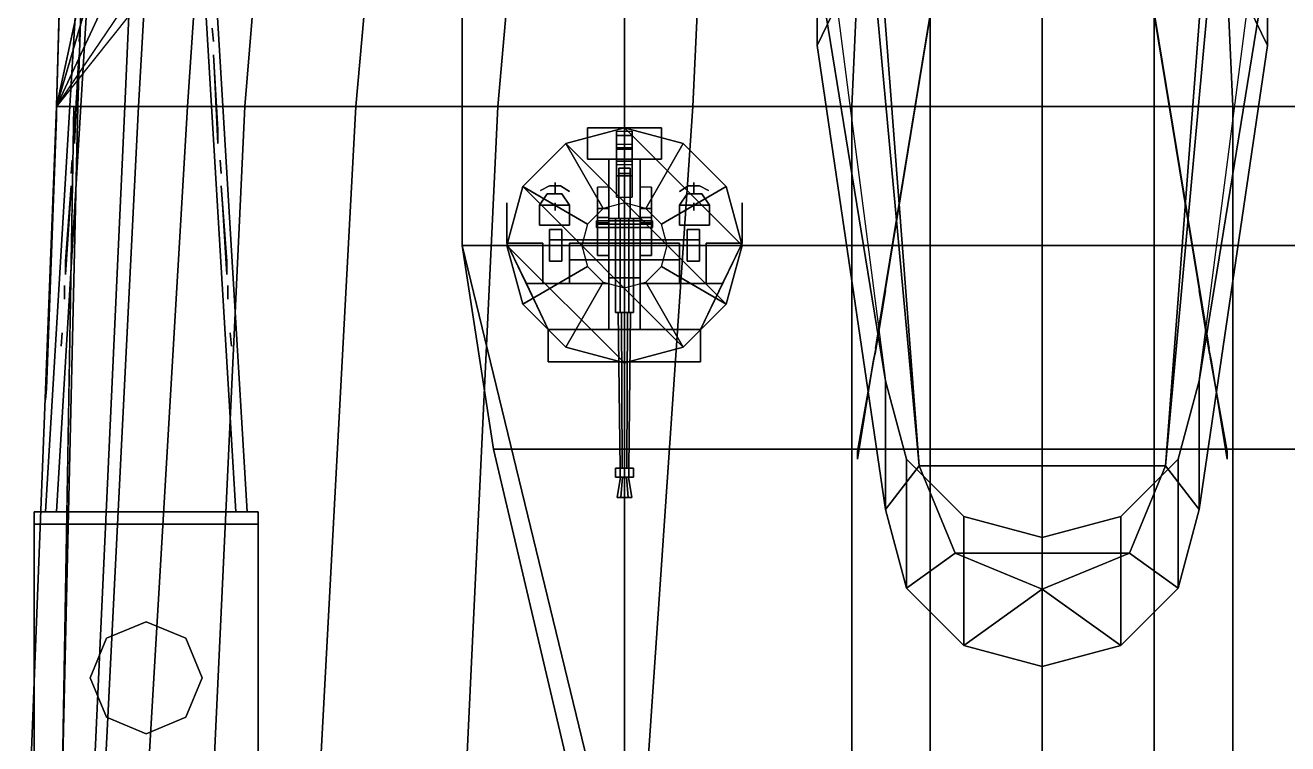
# Model space of a CAD drawing. Header units: millimetres. Extents: x -9 to 9, y -100 to 98.
# Drawn here: x -9.08 to 2.19, y 14.46 to 20.88 of the extents above; entities that cross this region are included whole.
import ezdxf

# ---------------------------------------------------------------- set-up
doc = ezdxf.new("R2010")
doc.units = ezdxf.units.MM
for name, color, linetype in [('cables', 6, 'Continuous'), ('crane', 4, 'Continuous'), ('gun', 1, 'Continuous'), ('railings', 6, 'Continuous'), ('sleeve', 5, 'Continuous'), ('superstructure', 3, 'Continuous'), ('turret', 2, 'Continuous')]:
    doc.layers.add(name, color=color, linetype=linetype)

msp = doc.modelspace()

# ---------------------------------------------------------------- linework, layer by layer
for points in [[(-8.39, 34.97, 7.23), (-8.15, 34.97, 4.38), (-8.61, 20.15, 4.38), (-8.8, 20.15, 7.23)], [(-8.15, 34.97, 4.38), (-7.54, 34.97, -1.44), (-8.19, 20.15, -1.44), (-8.61, 20.15, 4.38)], [(-7.54, 34.97, -1.44), (-7.22, 34.97, -2.17), (-8.07, 20.15, -2.17), (-8.19, 20.15, -1.44)], [(-7.22, 34.97, -2.17), (-6.63, 34.97, -3.2), (-7.63, 20.15, -3.2), (-8.07, 20.15, -2.17)], [(-6.63, 34.97, -3.2), (-5.9, 34.97, -3.95), (-7.12, 20.15, -3.95), (-7.63, 20.15, -3.2)], [(-5.9, 34.97, -3.95), (-4.8, 34.97, -4.84), (-6.13, 20.15, -4.84), (-7.12, 20.15, -3.95)], [(-4.8, 34.97, -4.84), (-3.55, 34.97, -5.46), (-4.86, 20.15, -5.46), (-6.13, 20.15, -4.84)], [(-3.55, 34.97, -5.46), (-2.43, 34.97, -5.73), (-3.12, 20.15, -5.73), (-4.86, 20.15, -5.46)], [(-2.43, 34.97, -5.73), (-1.03, 34.97, -5.92), (-1.7, 20.15, -5.92), (-3.12, 20.15, -5.73)], [(0, 20.15, -5.97), (-1.7, 20.15, -5.92), (-1.03, 34.97, -5.92), (0, 34.97, -5.97)], [(0, 34.97, -5.97), (1.03, 34.97, -5.92), (1.7, 20.15, -5.92), (0, 20.15, -5.97)], [(3.12, 20.15, -5.73), (1.7, 20.15, -5.92), (1.03, 34.97, -5.92), (2.43, 34.97, -5.73)], [(-8.8, 20.15, 7.23), (-8.647, 20.15, 4.91), (-8.839, 8.93, 4.91), (-9.08, 12.94, 6.82)], [(-8.61, 20.15, 4.38), (-8.19, 20.15, -1.44), (-8.87, 5.39, -1.44), (-8.95, 5.39, 4.38)], [(-8.647, 20.15, 4.91), (-8.61, 20.15, 4.38), (-8.95, 5.39, 4.38), (-8.9, 5.39, 4.91)], [(-8.19, 20.15, -1.44), (-8.07, 20.15, -2.17), (-8.81, 5.39, -2.17), (-8.87, 5.39, -1.44)], [(-8.07, 20.15, -2.17), (-7.63, 20.15, -3.2), (-8.5, 5.39, -3.2), (-8.81, 5.39, -2.17)], [(-7.63, 20.15, -3.2), (-7.12, 20.15, -3.95), (-7.81, 5.39, -4.23), (-8.5, 5.39, -3.2)], [(-7.12, 20.15, -3.95), (-6.13, 20.15, -4.84), (-6.92, 5.39, -4.95), (-7.81, 5.39, -4.23)], [(-6.13, 20.15, -4.84), (-4.86, 20.15, -5.46), (-5.56, 5.39, -5.46), (-6.92, 5.39, -4.95)], [(-4.86, 20.15, -5.46), (-3.12, 20.15, -5.73), (-4.13, 5.39, -5.73), (-5.56, 5.39, -5.46)], [(-3.12, 20.15, -5.73), (-1.7, 20.15, -5.92), (-1.7, 5.39, -5.96), (-4.13, 5.39, -5.73)], [(0, 5.39, -5.97), (-1.7, 5.39, -5.96), (-1.7, 20.15, -5.92), (0, 20.15, -5.97)], [(0, 20.15, -5.97), (1.7, 20.15, -5.92), (1.7, 5.39, -5.96), (0, 5.39, -5.97)], [(4.13, 5.39, -5.73), (1.7, 5.39, -5.96), (1.7, 20.15, -5.92), (3.12, 20.15, -5.73)]]:
    msp.add_3dface(points)
at = {"layer": 'cables'}
for points in [[(-1, 16.58, 25.22), (-1, 27.12, 25.29), (-1, 27.09, 25.35), (-1, 16.58, 25.29)], [(-1, 16.58, 25.29), (-1, 27.09, 25.35), (-1, 27.12, 25.29), (-1, 16.58, 25.22)], [(1, 16.58, 25.22), (1, 27.12, 25.29), (1, 27.09, 25.35), (1, 16.58, 25.29)], [(1, 16.58, 25.29), (1, 27.09, 25.35), (1, 27.12, 25.29), (1, 16.58, 25.22)], [(-1.41, 18.469, 17.614), (-0.16, 26.128, 23.869), (-0.16, 26.086, 23.908), (-1.42, 18.414, 17.664)], [(-1.42, 18.414, 17.664), (-0.16, 26.086, 23.908), (-0.16, 26.128, 23.869), (-1.41, 18.469, 17.614)], [(1.42, 18.414, 17.664), (0.16, 26.086, 23.908), (0.16, 26.128, 23.869), (1.41, 18.469, 17.614)], [(1.41, 18.469, 17.614), (0.16, 26.128, 23.869), (0.16, 26.086, 23.908), (1.42, 18.414, 17.664)], [(-1.46, 18.179, 17.879), (-0.2, 25.853, 24.124), (-0.19, 25.895, 24.085), (-1.45, 18.234, 17.829)], [(-1.45, 18.234, 17.829), (-0.19, 25.895, 24.085), (-0.2, 25.853, 24.124), (-1.46, 18.179, 17.879)], [(1.45, 18.234, 17.829), (0.19, 25.895, 24.085), (0.2, 25.853, 24.124), (1.46, 18.179, 17.879)], [(1.46, 18.179, 17.879), (0.2, 25.853, 24.124), (0.19, 25.895, 24.085), (1.45, 18.234, 17.829)], [(-1.48, 18.046, 18.001), (-0.22, 25.708, 24.258), (-0.23, 25.666, 24.297), (-1.49, 17.99, 18.05)], [(-1.49, 17.99, 18.05), (-0.23, 25.666, 24.297), (-0.22, 25.708, 24.258), (-1.48, 18.046, 18.001)], [(1.48, 18.046, 18.001), (0.22, 25.708, 24.258), (0.23, 25.666, 24.297), (1.49, 17.99, 18.05)], [(1.49, 17.99, 18.05), (0.23, 25.666, 24.297), (0.22, 25.708, 24.258), (1.48, 18.046, 18.001)], [(-1.51, 17.87, 17.68), (-1.49, 17.97, 18.07), (-1.4, 18.507, 17.58), (-1.49, 17.96, 17.56)], [(-1.49, 17.96, 17.56), (-1.4, 18.507, 17.58), (-1.49, 17.97, 18.07), (-1.51, 17.87, 17.68)], [(1.51, 17.87, 17.68), (1.49, 17.97, 18.07), (1.4, 18.507, 17.58), (1.49, 17.96, 17.56)], [(1.49, 17.96, 17.56), (1.4, 18.507, 17.58), (1.49, 17.97, 18.07), (1.51, 17.87, 17.68)], [(-1.65, 17.07, 17.02), (-1.5, 17.912, 17.641), (-1.51, 17.87, 17.68), (-1.65, 17, 17.08)], [(-1.65, 17, 17.08), (-1.51, 17.87, 17.68), (-1.5, 17.912, 17.641), (-1.65, 17.07, 17.02)], [(1.65, 17.07, 17.02), (1.5, 17.912, 17.641), (1.51, 17.87, 17.68), (1.65, 17, 17.08)], [(1.65, 17, 17.08), (1.51, 17.87, 17.68), (1.5, 17.912, 17.641), (1.65, 17.07, 17.02)], [(-1, 2.26, 26.37), (-1, 16.58, 25.22), (-1, 16.58, 25.29), (-1, 2.26, 26.44)], [(-1, 2.26, 26.44), (-1, 16.58, 25.29), (-1, 16.58, 25.22), (-1, 2.26, 26.37)], [(1, 2.26, 26.37), (1, 16.58, 25.22), (1, 16.58, 25.29), (1, 2.26, 26.44)], [(1, 2.26, 26.44), (1, 16.58, 25.29), (1, 16.58, 25.22), (1, 2.26, 26.37)]]:
    msp.add_3dface(points, dxfattribs=at)
at = {"layer": 'crane'}
for points in [[(-8.8, 16.53, 8.14), (-8.22, 26.21, 8.39), (-8.32, 26.21, 8.39), (-8.9, 16.53, 8.14)], [(-8.32, 26.21, 8.39), (-8.32, 26.21, 8.21), (-8.9, 16.53, 8.05), (-8.9, 16.53, 8.14)], [(-8.9, 16.53, 8.05), (-8.32, 26.21, 8.21), (-8.22, 26.21, 8.21), (-8.8, 16.53, 8.05)], [(-8.8, 16.53, 8.38), (-8.22, 26.21, 9.51), (-8.32, 26.21, 9.51), (-8.9, 16.53, 8.38)], [(-8.32, 26.21, 9.51), (-8.32, 26.21, 9.33), (-8.9, 16.53, 8.24), (-8.9, 16.53, 8.38)], [(-8.9, 16.53, 8.24), (-8.32, 26.21, 9.33), (-8.22, 26.21, 9.33), (-8.8, 16.53, 8.24)], [(-8.8, 16.53, 8.05), (-8.22, 26.21, 8.21), (-8.22, 26.21, 8.39), (-8.8, 16.53, 8.14)], [(-8.8, 16.53, 8.24), (-8.22, 26.21, 9.33), (-8.22, 26.21, 9.51), (-8.8, 16.53, 8.38)], [(-7.1, 16.53, 8.14), (-7.68, 26.21, 8.39), (-7.78, 26.21, 8.39), (-7.2, 16.53, 8.14)], [(-7.2, 16.53, 8.05), (-7.78, 26.21, 8.21), (-7.68, 26.21, 8.21), (-7.1, 16.53, 8.05)], [(-7.78, 26.21, 8.39), (-7.78, 26.21, 8.21), (-7.2, 16.53, 8.05), (-7.2, 16.53, 8.14)], [(-7.1, 16.53, 8.38), (-7.68, 26.21, 9.51), (-7.78, 26.21, 9.51), (-7.2, 16.53, 8.38)], [(-7.2, 16.53, 8.24), (-7.78, 26.21, 9.33), (-7.68, 26.21, 9.33), (-7.1, 16.53, 8.24)], [(-7.78, 26.21, 9.51), (-7.78, 26.21, 9.33), (-7.2, 16.53, 8.24), (-7.2, 16.53, 8.38)], [(-7.1, 16.53, 8.05), (-7.68, 26.21, 8.21), (-7.68, 26.21, 8.39), (-7.1, 16.53, 8.14)], [(-7.1, 16.53, 8.24), (-7.68, 26.21, 9.33), (-7.68, 26.21, 9.51), (-7.1, 16.53, 8.38)], [(-8.59, 20.85, 8.23), (-8.59, 20.85, 8.73), (-8.6, 20.73, 8.72), (-8.6, 20.73, 8.23)], [(-8.6, 20.73, 8.23), (-8.6, 20.73, 8.72), (-8.59, 20.85, 8.73), (-8.59, 20.85, 8.23)], [(-7.4, 20.73, 8.23), (-7.4, 20.73, 8.72), (-7.41, 20.85, 8.73), (-7.41, 20.85, 8.23)], [(-7.41, 20.85, 8.23), (-7.41, 20.85, 8.73), (-7.4, 20.73, 8.72), (-7.4, 20.73, 8.23)], [(-8.64, 19.94, 8.21), (-8.6, 20.61, 8.7), (-8.61, 20.45, 8.69), (-8.64, 19.82, 8.21)], [(-8.64, 19.82, 8.21), (-8.61, 20.45, 8.69), (-8.6, 20.61, 8.7), (-8.64, 19.94, 8.21)], [(-7.36, 19.82, 8.21), (-7.39, 20.45, 8.69), (-7.4, 20.61, 8.7), (-7.36, 19.94, 8.21)], [(-7.36, 19.94, 8.21), (-7.4, 20.61, 8.7), (-7.39, 20.45, 8.69), (-7.36, 19.82, 8.21)], [(-8.67, 19.55, 8.2), (-8.67, 19.55, 8.59), (-8.66, 19.67, 8.6), (-8.66, 19.67, 8.2)], [(-8.66, 19.67, 8.2), (-8.66, 19.67, 8.6), (-8.67, 19.55, 8.59), (-8.67, 19.55, 8.2)], [(-7.34, 19.67, 8.2), (-7.34, 19.67, 8.6), (-7.33, 19.55, 8.59), (-7.33, 19.55, 8.2)], [(-7.33, 19.55, 8.2), (-7.33, 19.55, 8.59), (-7.34, 19.67, 8.6), (-7.34, 19.67, 8.2)], [(-8.72, 18.77, 8.18), (-8.67, 19.44, 8.58), (-8.68, 19.28, 8.57), (-8.72, 18.65, 8.18)], [(-8.72, 18.65, 8.18), (-8.68, 19.28, 8.57), (-8.67, 19.44, 8.58), (-8.72, 18.77, 8.18)], [(-7.28, 18.65, 8.18), (-7.32, 19.28, 8.57), (-7.33, 19.44, 8.58), (-7.28, 18.77, 8.18)], [(-7.28, 18.77, 8.18), (-7.33, 19.44, 8.58), (-7.32, 19.28, 8.57), (-7.28, 18.65, 8.18)], [(-8.73, 18.55, 8.18), (-8.73, 18.55, 8.47), (-8.73, 18.43, 8.46), (-8.73, 18.43, 8.17)], [(-8.73, 18.43, 8.17), (-8.73, 18.43, 8.46), (-8.73, 18.55, 8.47), (-8.73, 18.55, 8.18)], [(-7.27, 18.43, 8.17), (-7.27, 18.43, 8.46), (-7.27, 18.55, 8.47), (-7.27, 18.55, 8.18)], [(-7.27, 18.55, 8.18), (-7.27, 18.55, 8.47), (-7.27, 18.43, 8.46), (-7.27, 18.43, 8.17)], [(-8.76, 18.01, 8.16), (-8.76, 18.01, 8.41), (-8.75, 18.13, 8.43), (-8.75, 18.13, 8.16)], [(-8.75, 18.13, 8.16), (-8.75, 18.13, 8.43), (-8.76, 18.01, 8.41), (-8.76, 18.01, 8.16)], [(-7.25, 18.13, 8.16), (-7.25, 18.13, 8.43), (-7.24, 18.01, 8.41), (-7.24, 18.01, 8.16)], [(-7.24, 18.01, 8.16), (-7.24, 18.01, 8.41), (-7.25, 18.13, 8.43), (-7.25, 18.13, 8.16)], [(-9, 16.53, 8.42), (-9, 16.53, 7.99), (-9, 16.42, 7.92), (-9, 16.42, 8.47)], [(-7, 16.53, 8.42), (-7, 16.53, 7.99), (-9, 16.53, 7.99), (-9, 16.53, 8.42)], [(-9, 16.42, 7.92), (-9, 16.53, 7.99), (-7, 16.53, 7.99), (-7, 16.42, 7.92)], [(-7, 16.42, 8.47), (-7, 16.53, 8.42), (-9, 16.53, 8.42), (-9, 16.42, 8.47)], [(-7, 16.42, 7.92), (-7, 16.53, 7.99), (-7, 16.53, 8.42), (-7, 16.42, 8.47)], [(-9, 16.42, 8.47), (-9, 16.42, 7.11), (-9, 13.83, 7.11), (-9, 13.83, 9.02)], [(-9, 13.83, 7.11), (-9, 16.42, 7.11), (-7, 16.42, 7.11), (-7, 13.83, 7.11)], [(-7, 16.42, 7.92), (-7, 16.42, 7.11), (-9, 16.42, 7.11), (-9, 16.42, 7.92)], [(-7, 13.83, 9.02), (-7, 16.42, 8.47), (-9, 16.42, 8.47), (-9, 13.83, 9.02)], [(-7, 13.83, 7.11), (-7, 16.42, 7.11), (-7, 16.42, 8.47), (-7, 13.83, 9.02)], [(-8, 15.55, 6.91), (-8.354, 15.404, 6.91), (-8.354, 15.404, 7.11), (-8, 15.55, 7.11)], [(-7.646, 15.404, 6.91), (-8, 15.55, 6.91), (-8, 15.55, 7.11), (-7.646, 15.404, 7.11)], [(-8.354, 15.404, 6.91), (-8.5, 15.05, 6.91), (-8.5, 15.05, 7.11), (-8.354, 15.404, 7.11)], [(-7.5, 15.05, 6.91), (-7.646, 15.404, 6.91), (-7.646, 15.404, 7.11), (-7.5, 15.05, 7.11)], [(-8.5, 15.05, 6.91), (-8.354, 14.696, 6.91), (-8.354, 14.696, 7.11), (-8.5, 15.05, 7.11)], [(-7.646, 14.696, 6.91), (-7.5, 15.05, 6.91), (-7.5, 15.05, 7.11), (-7.646, 14.696, 7.11)], [(-8.354, 14.696, 6.91), (-8, 14.55, 6.91), (-8, 14.55, 7.11), (-8.354, 14.696, 7.11)], [(-8, 14.55, 6.91), (-7.646, 14.696, 6.91), (-7.646, 14.696, 7.11), (-8, 14.55, 7.11)]]:
    msp.add_3dface(points, dxfattribs=at)
at = {"layer": 'gun'}
for points in [[(-3.77, 16.92, 10.82), (-3.75, 16.92, 10.855), (-3.758, 18.31, 10.868), (-3.785, 18.31, 10.82)], [(-3.75, 16.92, 10.785), (-3.77, 16.92, 10.82), (-3.785, 18.31, 10.82), (-3.758, 18.31, 10.772)], [(-3.71, 16.92, 10.785), (-3.75, 16.92, 10.785), (-3.758, 18.31, 10.772), (-3.703, 18.31, 10.772)], [(-3.75, 16.92, 10.855), (-3.71, 16.92, 10.855), (-3.703, 18.31, 10.868), (-3.758, 18.31, 10.868)], [(-3.71, 16.92, 10.855), (-3.69, 16.92, 10.82), (-3.675, 18.31, 10.82), (-3.703, 18.31, 10.868)], [(-3.69, 16.92, 10.82), (-3.71, 16.92, 10.785), (-3.703, 18.31, 10.772), (-3.675, 18.31, 10.82)], [(-3.77, 16.92, 10.889), (-3.81, 16.92, 10.82), (-3.81, 16.84, 10.82), (-3.77, 16.84, 10.889)], [(-3.65, 16.92, 10.82), (-3.81, 16.92, 10.82), (-3.77, 16.92, 10.889), (-3.69, 16.92, 10.889)], [(-3.81, 16.92, 10.82), (-3.77, 16.92, 10.751), (-3.77, 16.84, 10.751), (-3.81, 16.84, 10.82)], [(-3.69, 16.92, 10.751), (-3.77, 16.92, 10.751), (-3.81, 16.92, 10.82), (-3.65, 16.92, 10.82)], [(-3.77, 16.92, 10.751), (-3.69, 16.92, 10.751), (-3.69, 16.84, 10.751), (-3.77, 16.84, 10.751)], [(-3.69, 16.92, 10.889), (-3.77, 16.92, 10.889), (-3.77, 16.84, 10.889), (-3.69, 16.84, 10.889)], [(-3.65, 16.92, 10.82), (-3.69, 16.92, 10.889), (-3.69, 16.84, 10.889), (-3.65, 16.84, 10.82)], [(-3.69, 16.92, 10.751), (-3.65, 16.92, 10.82), (-3.65, 16.84, 10.82), (-3.69, 16.84, 10.751)], [(-3.69, 16.84, 10.889), (-3.77, 16.84, 10.889), (-3.81, 16.84, 10.82), (-3.65, 16.84, 10.82)], [(-3.65, 16.84, 10.82), (-3.81, 16.84, 10.82), (-3.77, 16.84, 10.751), (-3.69, 16.84, 10.751)], [(-3.748, 16.84, 10.85), (-3.765, 16.84, 10.82), (-3.795, 16.66, 10.82), (-3.763, 16.66, 10.876)], [(-3.765, 16.84, 10.82), (-3.748, 16.84, 10.79), (-3.763, 16.66, 10.764), (-3.795, 16.66, 10.82)], [(-3.713, 16.84, 10.85), (-3.748, 16.84, 10.85), (-3.763, 16.66, 10.876), (-3.698, 16.66, 10.876)], [(-3.748, 16.84, 10.79), (-3.713, 16.84, 10.79), (-3.698, 16.66, 10.764), (-3.763, 16.66, 10.764)], [(-3.695, 16.84, 10.82), (-3.713, 16.84, 10.85), (-3.698, 16.66, 10.876), (-3.665, 16.66, 10.82)], [(-3.713, 16.84, 10.79), (-3.695, 16.84, 10.82), (-3.665, 16.66, 10.82), (-3.698, 16.66, 10.764)], [(-3.698, 16.66, 10.876), (-3.763, 16.66, 10.876), (-3.795, 16.66, 10.82), (-3.665, 16.66, 10.82)], [(-3.665, 16.66, 10.82), (-3.795, 16.66, 10.82), (-3.763, 16.66, 10.764), (-3.698, 16.66, 10.764)]]:
    msp.add_3dface(points, dxfattribs=at)
at = {"layer": 'railings'}
for points in [[(-8.8, 20.15, 8.25), (-8.74, 22.22, 8.26), (-8.74, 22.22, 8.15), (-8.8, 20.15, 8.14)], [(-8.8, 20.15, 8.14), (-8.74, 22.22, 8.15), (-8.74, 22.22, 8.26), (-8.8, 20.15, 8.25)], [(-8.8, 20.15, 7.67), (-8.74, 22.22, 7.68), (-8.74, 22.22, 7.79), (-8.8, 20.15, 7.78)], [(-8.8, 20.15, 7.78), (-8.74, 22.22, 7.79), (-8.74, 22.22, 7.68), (-8.8, 20.15, 7.67)], [(-8.8, 20.15, 7.22), (-8.8, 20.15, 8.25), (-8.8, 20.05, 8.25), (-8.8, 20.05, 7.22)], [(-8.8, 20.05, 7.22), (-8.8, 20.05, 8.25), (-8.8, 20.15, 8.25), (-8.8, 20.15, 7.22)], [(-8.89, 17.63, 8.1), (-8.8, 20.05, 8.25), (-8.8, 20.05, 8.14), (-8.89, 17.63, 7.99)], [(-8.89, 17.63, 7.99), (-8.8, 20.05, 8.14), (-8.8, 20.05, 8.25), (-8.89, 17.63, 8.1)], [(-8.89, 17.63, 7.52), (-8.8, 20.05, 7.67), (-8.8, 20.05, 7.78), (-8.89, 17.63, 7.63)], [(-8.89, 17.63, 7.63), (-8.8, 20.05, 7.78), (-8.8, 20.05, 7.67), (-8.89, 17.63, 7.52)], [(-8.89, 17.63, 7.07), (-8.89, 17.63, 8.1), (-8.9, 17.53, 8.1), (-8.9, 17.53, 7.07)], [(-8.9, 17.53, 7.07), (-8.9, 17.53, 8.1), (-8.89, 17.63, 8.1), (-8.89, 17.63, 7.07)]]:
    msp.add_3dface(points, dxfattribs=at)
at = {"layer": 'sleeve'}
for points in [[(-3.4, 19.96, 10.93), (-3.4, 19.96, 10.57), (-4.06, 19.96, 10.57), (-4.06, 19.96, 10.93)], [(-4.06, 19.96, 10.57), (-4.06, 19.68, 10.57), (-4.06, 19.68, 10.93), (-4.06, 19.96, 10.93)], [(-3.4, 19.96, 10.57), (-3.4, 19.68, 10.57), (-4.06, 19.68, 10.57), (-4.06, 19.96, 10.57)], [(-4.06, 19.96, 10.93), (-4.06, 19.68, 10.93), (-3.4, 19.68, 10.93), (-3.4, 19.96, 10.93)], [(-3.4, 19.68, 10.93), (-3.4, 19.68, 10.57), (-3.4, 19.96, 10.57), (-3.4, 19.96, 10.93)], [(-3.8, 19.89, 10.36), (-3.8, 19.78, 10.41), (-3.8, 19.81, 10.57), (-3.8, 19.93, 10.57)], [(-3.66, 19.93, 10.57), (-3.66, 19.89, 10.36), (-3.8, 19.89, 10.36), (-3.8, 19.93, 10.57)], [(-3.8, 19.77, 10.15), (-3.8, 19.66, 10.2), (-3.8, 19.78, 10.41), (-3.8, 19.89, 10.36)], [(-3.66, 19.89, 10.36), (-3.66, 19.77, 10.15), (-3.8, 19.77, 10.15), (-3.8, 19.89, 10.36)], [(-3.66, 19.81, 10.57), (-3.66, 19.78, 10.41), (-3.66, 19.89, 10.36), (-3.66, 19.93, 10.57)], [(-3.66, 19.78, 10.41), (-3.66, 19.66, 10.2), (-3.66, 19.77, 10.15), (-3.66, 19.89, 10.36)], [(-3.8, 19.81, 10.57), (-3.8, 19.78, 10.41), (-3.66, 19.78, 10.41), (-3.66, 19.81, 10.57)], [(-3.8, 19.78, 10.41), (-3.8, 19.66, 10.2), (-3.66, 19.66, 10.2), (-3.66, 19.78, 10.41)], [(-3.66, 19.77, 10.15), (-3.66, 19.66, 10.03), (-3.8, 19.66, 10.03), (-3.8, 19.77, 10.15)], [(-3.8, 19.66, 10.03), (-3.8, 19.53, 10.08), (-3.8, 19.66, 10.2), (-3.8, 19.77, 10.15)], [(-3.66, 19.66, 10.2), (-3.66, 19.53, 10.08), (-3.66, 19.66, 10.03), (-3.66, 19.77, 10.15)], [(-4.06, 19.68, 10.93), (-4.06, 19.68, 10.57), (-3.4, 19.68, 10.57), (-3.4, 19.68, 10.93)], [(-3.87, 19.68, 10.62), (-3.87, 19.15, 10.62), (-3.87, 19.15, 10.89), (-3.87, 19.68, 10.89)], [(-3.59, 19.68, 10.62), (-3.59, 19.15, 10.62), (-3.87, 19.15, 10.62), (-3.87, 19.68, 10.62)], [(-3.87, 19.68, 10.89), (-3.87, 19.15, 10.89), (-3.59, 19.15, 10.89), (-3.59, 19.68, 10.89)], [(-3.8, 19.52, 9.93), (-3.8, 19.34, 9.98), (-3.8, 19.53, 10.08), (-3.8, 19.66, 10.03)], [(-3.66, 19.66, 10.03), (-3.66, 19.63, 10), (-3.8, 19.63, 10), (-3.8, 19.66, 10.03)], [(-3.8, 19.66, 10.2), (-3.8, 19.53, 10.08), (-3.66, 19.53, 10.08), (-3.66, 19.66, 10.2)], [(-3.66, 19.53, 10.08), (-3.66, 19.34, 9.98), (-3.66, 19.52, 9.93), (-3.66, 19.66, 10.03)], [(-3.59, 19.15, 10.89), (-3.59, 19.15, 10.62), (-3.59, 19.68, 10.62), (-3.59, 19.68, 10.89)], [(-3.8, 19.53, 10.08), (-3.8, 19.34, 9.98), (-3.66, 19.34, 9.98), (-3.66, 19.53, 10.08)], [(-3.78, 19.6, 10.89), (-3.78, 19.55, 10.89), (-3.78, 19.55, 11.11), (-3.78, 19.6, 10.98)], [(-3.78, 19.6, 10.98), (-3.78, 19.55, 11.11), (-3.68, 19.55, 11.11), (-3.68, 19.6, 10.98)], [(-3.68, 19.6, 10.98), (-3.68, 19.6, 10.89), (-3.78, 19.6, 10.89), (-3.78, 19.6, 10.98)], [(-3.78, 19.55, 10.89), (-3.78, 19.15, 10.89), (-3.78, 19.15, 10.95), (-3.78, 19.55, 11.11)], [(-3.78, 19.55, 11.11), (-3.78, 19.15, 10.95), (-3.68, 19.15, 10.95), (-3.68, 19.55, 11.11)], [(-3.68, 19.55, 11.11), (-3.68, 19.55, 10.89), (-3.68, 19.6, 10.89), (-3.68, 19.6, 10.98)], [(-3.68, 19.15, 10.95), (-3.68, 19.15, 10.89), (-3.68, 19.55, 10.89), (-3.68, 19.55, 11.11)], [(-4.4, 18.77, 11.04), (-4.29, 18.77, 11.04), (-4.29, 19.05, 11.04), (-4.4, 19.05, 11.04)], [(-4.4, 19.05, 10.91), (-4.29, 19.05, 10.91), (-4.29, 18.77, 10.91), (-4.4, 18.77, 10.91)], [(-4.4, 19.05, 11.04), (-4.4, 19.05, 10.91), (-4.4, 18.77, 10.91), (-4.4, 18.77, 11.04)], [(-4.29, 19.05, 11.04), (-4.29, 19.05, 10.91), (-4.4, 19.05, 10.91), (-4.4, 19.05, 11.04)], [(-4.29, 18.77, 11.04), (-4.29, 18.77, 10.91), (-4.29, 19.05, 10.91), (-4.29, 19.05, 11.04)], [(-3.48, 19.1, 10.78), (-3.48, 19.13, 10.75), (-3.98, 19.13, 10.75), (-3.98, 19.1, 10.78)], [(-3.48, 19.13, 10.75), (-3.48, 19.1, 10.72), (-3.98, 19.1, 10.72), (-3.98, 19.13, 10.75)], [(-3.98, 19.07, 10.75), (-3.98, 19.1, 10.78), (-3.98, 19.13, 10.75), (-3.98, 19.1, 10.72)], [(-3.48, 19.07, 10.75), (-3.48, 19.1, 10.78), (-3.98, 19.1, 10.78), (-3.98, 19.07, 10.75)], [(-3.48, 19.1, 10.72), (-3.48, 19.07, 10.75), (-3.98, 19.07, 10.75), (-3.98, 19.1, 10.72)], [(-3.87, 19.15, 10.89), (-3.87, 19.15, 10.62), (-3.59, 19.15, 10.62), (-3.59, 19.15, 10.89)], [(-3.87, 19.15, 10.75), (-3.87, 18.62, 10.75), (-3.59, 18.62, 10.75), (-3.59, 19.15, 10.75)], [(-3.59, 19.15, 10.62), (-3.59, 18.62, 10.62), (-3.87, 18.62, 10.62), (-3.87, 19.15, 10.62)], [(-3.87, 19.15, 10.62), (-3.87, 18.62, 10.62), (-3.87, 18.62, 10.75), (-3.87, 19.15, 10.75)], [(-3.77, 19.15, 10.889), (-3.81, 19.15, 10.82), (-3.81, 18.31, 10.82), (-3.77, 18.31, 10.889)], [(-3.81, 19.15, 10.82), (-3.77, 19.15, 10.751), (-3.77, 18.31, 10.751), (-3.81, 18.31, 10.82)], [(-3.78, 19.15, 10.95), (-3.78, 19.15, 10.89), (-3.68, 19.15, 10.89), (-3.68, 19.15, 10.95)], [(-3.77, 19.15, 10.751), (-3.69, 19.15, 10.751), (-3.69, 18.31, 10.751), (-3.77, 18.31, 10.751)], [(-3.69, 19.15, 10.889), (-3.77, 19.15, 10.889), (-3.77, 18.31, 10.889), (-3.69, 18.31, 10.889)], [(-3.65, 19.15, 10.82), (-3.69, 19.15, 10.889), (-3.69, 18.31, 10.889), (-3.65, 18.31, 10.82)], [(-3.69, 19.15, 10.751), (-3.65, 19.15, 10.82), (-3.65, 18.31, 10.82), (-3.69, 18.31, 10.751)], [(-3.59, 18.62, 10.75), (-3.59, 18.62, 10.62), (-3.59, 19.15, 10.62), (-3.59, 19.15, 10.75)], [(-3.48, 19.1, 10.72), (-3.48, 19.13, 10.75), (-3.48, 19.1, 10.78), (-3.48, 19.07, 10.75)], [(-3.06, 19.05, 11.04), (-3.06, 19.05, 10.91), (-3.17, 19.05, 10.91), (-3.17, 19.05, 11.04)], [(-3.17, 18.77, 11.04), (-3.06, 18.77, 11.04), (-3.06, 19.05, 11.04), (-3.17, 19.05, 11.04)], [(-3.17, 19.05, 11.04), (-3.17, 19.05, 10.91), (-3.17, 18.77, 10.91), (-3.17, 18.77, 11.04)], [(-3.17, 19.05, 10.91), (-3.06, 19.05, 10.91), (-3.06, 18.77, 10.91), (-3.17, 18.77, 10.91)], [(-3.06, 18.77, 11.04), (-3.06, 18.77, 10.91), (-3.06, 19.05, 10.91), (-3.06, 19.05, 11.04)], [(-3.06, 18.96, 10.91), (-3.06, 18.96, 10.86), (-4.4, 18.96, 10.86), (-4.4, 18.96, 10.91)], [(-4.4, 18.96, 10.86), (-3.06, 18.96, 10.86), (-3.06, 18.91, 10.86), (-4.4, 18.91, 10.86)], [(-4.4, 18.96, 10.91), (-4.4, 18.96, 10.86), (-4.4, 18.91, 10.86), (-4.4, 18.91, 10.91)], [(-4.29, 18.91, 10.91), (-3.17, 18.91, 10.91), (-3.17, 18.96, 10.91), (-4.29, 18.96, 10.91)], [(-3.06, 18.91, 10.91), (-3.06, 18.91, 10.86), (-3.06, 18.96, 10.86), (-3.06, 18.96, 10.91)], [(-4.4, 18.91, 10.86), (-3.06, 18.91, 10.86), (-3.06, 18.91, 10.91), (-4.4, 18.91, 10.91)], [(-4.4, 18.77, 10.91), (-4.29, 18.77, 10.91), (-4.29, 18.77, 11.04), (-4.4, 18.77, 11.04)], [(-3.17, 18.77, 10.91), (-3.06, 18.77, 10.91), (-3.06, 18.77, 11.04), (-3.17, 18.77, 11.04)], [(-3.87, 18.62, 10.75), (-3.87, 18.62, 10.62), (-3.59, 18.62, 10.62), (-3.59, 18.62, 10.75)], [(-3.69, 18.31, 10.889), (-3.77, 18.31, 10.889), (-3.81, 18.31, 10.82), (-3.65, 18.31, 10.82)], [(-3.65, 18.31, 10.82), (-3.81, 18.31, 10.82), (-3.77, 18.31, 10.751), (-3.69, 18.31, 10.751)]]:
    msp.add_3dface(points, dxfattribs=at)
at = {"layer": 'superstructure'}
for points in [[(-7.126, 27.67, 7.23), (-8.39, 34.97, 7.23), (-8.8, 20.15, 7.23), (-7.37, 26.76, 7.23)], [(-7.126, 25.85, 7.23), (-7.37, 26.76, 7.23), (-8.8, 20.15, 7.23)], [(-6.46, 25.184, 7.23), (-7.126, 25.85, 7.23), (-8.8, 20.15, 7.23)], [(-5.55, 24.94, 7.23), (-6.46, 25.184, 7.23), (-8.8, 20.15, 7.23)], [(-3.73, 24.23, 7.23), (-5.55, 24.23, 7.23), (-8.8, 20.15, 7.23), (-3.73, 20.15, 7.23)], [(-3.73, 20.15, 9.72), (-3.73, 24.23, 9.72), (-3.73, 24.23, 7.23), (-3.73, 20.15, 7.23)], [(-5.18, 18.91, 9.72), (-5.18, 18.91, 9.77), (-5.18, 24.09, 9.77), (-5.18, 24.09, 9.72)], [(-5.18, 24.09, 9.77), (-5.18, 18.91, 9.77), (5.18, 18.91, 9.77), (5.18, 24.09, 9.77)], [(-5.18, 24.09, 9.72), (-3.73, 24.09, 9.72), (-3.73, 12.94, 9.72), (-5.18, 18.91, 9.72)], [(-2.01, 22.46, 12.02), (-2.01, 21.455, 11.83), (-2.01, 20.695, 18.18), (-2.01, 21.7, 18.39)], [(2.01, 21.455, 11.83), (2.01, 22.46, 12.02), (2.01, 21.7, 18.39), (2.01, 20.695, 18.18)], [(-2.01, 22.415, 9.77), (-1.4, 17.7, 9.77), (-1.4, 17.7, 11.13), (-2.01, 21.455, 11.83)], [(1.4, 17.7, 9.77), (2.01, 22.415, 9.77), (2.01, 21.455, 11.83), (1.4, 17.7, 11.13)], [(-1.47, 21.81, 18.41), (-2.01, 21.7, 18.39), (-2.01, 20.695, 18.18), (-1.47, 21.81, 18.41)], [(-2.01, 20.695, 18.18), (-1.4, 16.55, 17.31), (-1.1, 16.94, 17.39), (-1.47, 21.81, 18.41)], [(-1.47, 21.81, 18.41), (-1.1, 16.94, 17.39), (-1.1, 16.94, 18.15), (-1.47, 20.97, 20.06)], [(1.1, 16.94, 17.39), (1.47, 21.81, 18.41), (1.47, 20.97, 20.06), (1.1, 16.94, 18.15)], [(1.4, 16.55, 17.31), (2.01, 20.695, 18.18), (1.47, 21.81, 18.41), (1.1, 16.94, 17.39)], [(2.01, 20.695, 18.18), (2.01, 21.7, 18.39), (1.47, 21.81, 18.41), (2.01, 20.695, 18.18)], [(-2.01, 21.455, 11.83), (-1.4, 17.7, 11.13), (-1.4, 16.55, 17.31), (-2.01, 20.695, 18.18)], [(1.4, 17.7, 11.13), (2.01, 21.455, 11.83), (2.01, 20.695, 18.18), (1.4, 16.55, 17.31)], [(1.1, 16.94, 18.15), (1.47, 20.97, 20.06), (-1.47, 20.97, 20.06), (-1.1, 16.94, 18.15)], [(-3.73, 20.15, 7.23), (-8.8, 20.15, 7.23), (-9.08, 12.94, 6.82), (-3.73, 12.94, 6.82)], [(-3.73, 20.15, 7.23), (-3.73, 12.94, 6.82), (-3.73, 12.94, 9.72), (-3.73, 20.15, 9.72)], [(-5.18, 18.91, 9.72), (-3.73, 12.94, 9.72), (-4.26, 14.37, 9.72), (-4.9, 17.09, 9.72)], [(-5.18, 18.91, 9.77), (-5.18, 18.91, 9.72), (-4.9, 17.09, 9.72), (-4.9, 17.09, 9.77)], [(4.9, 17.09, 9.77), (5.18, 18.91, 9.77), (-5.18, 18.91, 9.77), (-4.9, 17.09, 9.77)], [(-1.4, 17.7, 11.13), (-1.212, 17, 11), (-1.212, 15.85, 17.16), (-1.4, 16.55, 17.31)], [(-1.4, 17.7, 9.77), (-1.212, 17, 9.77), (-1.212, 17, 11), (-1.4, 17.7, 11.13)], [(1.212, 17, 11), (1.4, 17.7, 11.13), (1.4, 16.55, 17.31), (1.212, 15.85, 17.16)], [(1.212, 17, 9.77), (1.4, 17.7, 9.77), (1.4, 17.7, 11.13), (1.212, 17, 11)], [(-4.26, 14.37, 9.72), (-4.26, 14.37, 9.77), (-4.9, 17.09, 9.77), (-4.9, 17.09, 9.72)], [(-4.9, 17.09, 9.77), (-4.26, 14.37, 9.77), (4.26, 14.37, 9.77), (4.9, 17.09, 9.77)], [(-1.4, 16.55, 17.31), (-1.212, 15.85, 17.16), (-0.778, 16.162, 17.22), (-1.1, 16.94, 17.39)], [(-1.212, 17, 11), (-0.7, 16.488, 10.91), (-0.7, 15.338, 17.06), (-1.212, 15.85, 17.16)], [(-1.212, 17, 9.77), (-0.7, 16.488, 9.77), (-0.7, 16.488, 10.91), (-1.212, 17, 11)], [(-1.1, 16.94, 17.39), (-0.778, 16.162, 17.22), (-0.778, 16.162, 17.78), (-1.1, 16.94, 18.15)], [(0.778, 16.162, 17.78), (1.1, 16.94, 18.15), (-1.1, 16.94, 18.15), (-0.778, 16.162, 17.78)], [(0.7, 16.488, 10.91), (1.212, 17, 11), (1.212, 15.85, 17.16), (0.7, 15.338, 17.06)], [(0.7, 16.488, 9.77), (1.212, 17, 9.77), (1.212, 17, 11), (0.7, 16.488, 10.91)], [(0.778, 16.162, 17.22), (1.1, 16.94, 17.39), (1.1, 16.94, 18.15), (0.778, 16.162, 17.78)], [(1.212, 15.85, 17.16), (1.4, 16.55, 17.31), (1.1, 16.94, 17.39), (0.778, 16.162, 17.22)], [(-0.7, 16.488, 10.91), (0, 16.3, 10.88), (0, 15.15, 17.02), (-0.7, 15.338, 17.06)], [(-0.7, 16.488, 9.77), (0, 16.3, 9.77), (0, 16.3, 10.88), (-0.7, 16.488, 10.91)], [(0, 16.3, 10.88), (0.7, 16.488, 10.91), (0.7, 15.338, 17.06), (0, 15.15, 17.02)], [(0, 16.3, 9.77), (0.7, 16.488, 9.77), (0.7, 16.488, 10.91), (0, 16.3, 10.88)], [(-1.212, 15.85, 17.16), (-0.7, 15.338, 17.06), (0, 15.84, 17.15), (-0.778, 16.162, 17.22)], [(-0.778, 16.162, 17.22), (0, 15.84, 17.15), (0, 15.84, 17.63), (-0.778, 16.162, 17.78)], [(0, 15.84, 17.63), (0.778, 16.162, 17.78), (-0.778, 16.162, 17.78), (0, 15.84, 17.63)], [(0, 15.84, 17.15), (0.778, 16.162, 17.22), (0.778, 16.162, 17.78), (0, 15.84, 17.63)], [(0.7, 15.338, 17.06), (1.212, 15.85, 17.16), (0.778, 16.162, 17.22), (0, 15.84, 17.15)], [(0, 15.15, 17.02), (0.7, 15.338, 17.06), (0, 15.84, 17.15), (-0.7, 15.338, 17.06)]]:
    msp.add_3dface(points, dxfattribs=at)
at = {"layer": 'turret'}
for points in [[(-4.255, 19.819, 10), (-2.821, 18.385, 10), (-2.68, 18.91, 10), (-3.73, 19.96, 10)], [(-3.73, 19.96, 9.9), (-4.255, 19.819, 9.9), (-4.255, 19.819, 10), (-3.73, 19.96, 10)], [(-4.255, 19.819, 9.9), (-3.73, 19.96, 9.9), (-3.73, 19.29, 9.77), (-3.92, 19.239, 9.77)], [(-3.205, 19.819, 9.9), (-3.73, 19.96, 9.9), (-3.73, 19.96, 10), (-3.205, 19.819, 10)], [(-3.73, 19.96, 9.9), (-3.205, 19.819, 9.9), (-3.54, 19.239, 9.77), (-3.73, 19.29, 9.77)], [(-3.73, 19.96, 10), (-2.68, 18.91, 10), (-2.821, 19.435, 10), (-3.205, 19.819, 10)], [(-4.639, 19.435, 10), (-3.205, 18.001, 10), (-2.821, 18.385, 10), (-4.255, 19.819, 10)], [(-4.639, 19.435, 9.9), (-4.255, 19.819, 9.9), (-3.92, 19.239, 9.77), (-4.059, 19.1, 9.77)], [(-4.255, 19.819, 9.9), (-4.639, 19.435, 9.9), (-4.639, 19.435, 10), (-4.255, 19.819, 10)], [(-3.205, 19.819, 9.9), (-2.821, 19.435, 9.9), (-3.401, 19.1, 9.77), (-3.54, 19.239, 9.77)], [(-2.821, 19.435, 9.9), (-3.205, 19.819, 9.9), (-3.205, 19.819, 10), (-2.821, 19.435, 10)], [(-4.78, 18.91, 10), (-3.73, 17.86, 10), (-3.205, 18.001, 10), (-4.639, 19.435, 10)], [(-4.78, 18.91, 9.9), (-4.639, 19.435, 9.9), (-4.059, 19.1, 9.77), (-4.11, 18.91, 9.77)], [(-4.639, 19.435, 9.9), (-4.78, 18.91, 9.9), (-4.78, 18.91, 10), (-4.639, 19.435, 10)], [(-4.48, 19.4, 10.58), (-4.48, 19.4, 10.46), (-4.4, 19.44, 10.46), (-4.4, 19.44, 10.58)], [(-4.4, 19.44, 10.58), (-4.4, 19.44, 10.46), (-4.48, 19.4, 10.46), (-4.48, 19.4, 10.58)], [(-4.4, 19.44, 10.58), (-4.4, 19.44, 10.46), (-4.3, 19.44, 10.46), (-4.3, 19.44, 10.58)], [(-4.3, 19.44, 10.58), (-4.3, 19.44, 10.46), (-4.4, 19.44, 10.46), (-4.4, 19.44, 10.58)], [(-4.35, 19.44, 10.46), (-4.35, 19.37, 10.32), (-4.35, 19.41, 10.32), (-4.35, 19.47, 10.46)], [(-4.35, 19.47, 10.46), (-4.35, 19.41, 10.32), (-4.35, 19.37, 10.32), (-4.35, 19.44, 10.46)], [(-4.3, 19.44, 10.58), (-4.3, 19.44, 10.46), (-4.22, 19.39, 10.46), (-4.22, 19.39, 10.58)], [(-4.22, 19.39, 10.58), (-4.22, 19.39, 10.46), (-4.3, 19.44, 10.46), (-4.3, 19.44, 10.58)], [(-3.97, 19.16, 10.6), (-3.87, 19.16, 10.6), (-3.87, 19.43, 10), (-3.97, 19.43, 10)], [(-3.97, 19.43, 10), (-3.97, 18.82, 10), (-3.97, 18.82, 10.66), (-3.97, 19.16, 10.6)], [(-3.87, 19.16, 10.6), (-3.87, 18.82, 10.66), (-3.87, 18.82, 10), (-3.87, 19.43, 10)], [(-3.59, 19.16, 10.6), (-3.49, 19.16, 10.6), (-3.49, 19.43, 10), (-3.59, 19.43, 10)], [(-3.59, 19.43, 10), (-3.59, 18.82, 10), (-3.59, 18.82, 10.66), (-3.59, 19.16, 10.6)], [(-3.49, 19.16, 10.6), (-3.49, 18.82, 10.66), (-3.49, 18.82, 10), (-3.49, 19.43, 10)], [(-2.821, 19.435, 9.9), (-2.68, 18.91, 9.9), (-3.35, 18.91, 9.77), (-3.401, 19.1, 9.77)], [(-3.16, 19.44, 10.58), (-3.16, 19.44, 10.46), (-3.24, 19.39, 10.46), (-3.24, 19.39, 10.58)], [(-3.24, 19.39, 10.58), (-3.24, 19.39, 10.46), (-3.16, 19.44, 10.46), (-3.16, 19.44, 10.58)], [(-3.16, 19.44, 10.58), (-3.16, 19.44, 10.46), (-3.06, 19.44, 10.46), (-3.06, 19.44, 10.58)], [(-3.06, 19.44, 10.58), (-3.06, 19.44, 10.46), (-3.16, 19.44, 10.46), (-3.16, 19.44, 10.58)], [(-3.11, 19.44, 10.46), (-3.11, 19.37, 10.32), (-3.11, 19.41, 10.32), (-3.11, 19.47, 10.46)], [(-3.11, 19.47, 10.46), (-3.11, 19.41, 10.32), (-3.11, 19.37, 10.32), (-3.11, 19.44, 10.46)], [(-3.06, 19.44, 10.58), (-3.06, 19.44, 10.46), (-2.98, 19.4, 10.46), (-2.98, 19.4, 10.58)], [(-2.98, 19.4, 10.58), (-2.98, 19.4, 10.46), (-3.06, 19.44, 10.46), (-3.06, 19.44, 10.58)], [(-2.68, 18.91, 9.9), (-2.821, 19.435, 9.9), (-2.821, 19.435, 10), (-2.68, 18.91, 10)], [(-4.78, 19.15, 11.31), (-4.78, 19.15, 10), (-4.78, 19.29, 10), (-4.78, 19.29, 11.15)], [(-4.78, 19.29, 11.15), (-4.78, 19.29, 10), (-4.78, 19.15, 10), (-4.78, 19.15, 11.31)], [(-4.42, 19.37, 10.32), (-4.49, 19.27, 10.32), (-4.22, 19.27, 10.32), (-4.29, 19.37, 10.32)], [(-4.29, 19.37, 10.32), (-4.22, 19.27, 10.32), (-4.49, 19.27, 10.32), (-4.42, 19.37, 10.32)], [(-4.35, 19.22, 10.32), (-4.35, 19.22, 10), (-4.35, 19.29, 10), (-4.35, 19.29, 10.32)], [(-4.35, 19.29, 10.32), (-4.35, 19.29, 10), (-4.35, 19.22, 10), (-4.35, 19.22, 10.32)], [(-3.04, 19.37, 10.32), (-2.97, 19.27, 10.32), (-3.24, 19.27, 10.32), (-3.17, 19.37, 10.32)], [(-3.17, 19.37, 10.32), (-3.24, 19.27, 10.32), (-2.97, 19.27, 10.32), (-3.04, 19.37, 10.32)], [(-3.11, 19.22, 10.32), (-3.11, 19.22, 10), (-3.11, 19.29, 10), (-3.11, 19.29, 10.32)], [(-3.11, 19.29, 10.32), (-3.11, 19.29, 10), (-3.11, 19.22, 10), (-3.11, 19.22, 10.32)], [(-2.68, 19.29, 11.15), (-2.68, 19.29, 10), (-2.68, 19.15, 10), (-2.68, 19.15, 11.31)], [(-2.68, 19.15, 11.31), (-2.68, 19.15, 10), (-2.68, 19.29, 10), (-2.68, 19.29, 11.15)], [(-4.49, 19.27, 10.32), (-4.49, 19.09, 10.32), (-4.22, 19.09, 10.32), (-4.22, 19.27, 10.32)], [(-4.22, 19.27, 10.32), (-4.22, 19.09, 10.32), (-4.49, 19.09, 10.32), (-4.49, 19.27, 10.32)], [(-3.97, 19.24, 11.08), (-3.87, 19.24, 11.08), (-3.87, 19.16, 10.6), (-3.97, 19.16, 10.6)], [(-3.97, 19.16, 10.6), (-3.97, 18.82, 10.66), (-3.97, 19.11, 11), (-3.97, 19.24, 11.08)], [(-3.97, 19.11, 11), (-3.87, 19.11, 11), (-3.87, 19.24, 11.08), (-3.97, 19.24, 11.08)], [(-3.87, 19.24, 11.08), (-3.87, 19.11, 11), (-3.87, 18.82, 10.66), (-3.87, 19.16, 10.6)], [(-3.59, 19.24, 11.08), (-3.49, 19.24, 11.08), (-3.49, 19.16, 10.6), (-3.59, 19.16, 10.6)], [(-3.59, 19.16, 10.6), (-3.59, 18.82, 10.66), (-3.59, 19.11, 11), (-3.59, 19.24, 11.08)], [(-3.59, 19.11, 11), (-3.49, 19.11, 11), (-3.49, 19.24, 11.08), (-3.59, 19.24, 11.08)], [(-3.49, 19.24, 11.08), (-3.49, 19.11, 11), (-3.49, 18.82, 10.66), (-3.49, 19.16, 10.6)], [(-2.97, 19.27, 10.32), (-2.97, 19.09, 10.32), (-3.24, 19.09, 10.32), (-3.24, 19.27, 10.32)], [(-3.24, 19.27, 10.32), (-3.24, 19.09, 10.32), (-2.97, 19.09, 10.32), (-2.97, 19.27, 10.32)], [(-4.78, 19.15, 11.31), (-4.78, 19.15, 10), (-4.78, 18.93, 10), (-4.78, 18.93, 11.31)], [(-4.78, 18.93, 11.31), (-4.78, 18.93, 10), (-4.78, 19.15, 10), (-4.78, 19.15, 11.31)], [(-3.97, 18.82, 10.66), (-3.87, 18.82, 10.66), (-3.87, 19.11, 11), (-3.97, 19.11, 11)], [(-3.59, 18.82, 10.66), (-3.49, 18.82, 10.66), (-3.49, 19.11, 11), (-3.59, 19.11, 11)], [(-2.68, 19.15, 11.31), (-2.68, 19.15, 10), (-2.68, 18.93, 10), (-2.68, 18.93, 11.31)], [(-2.68, 18.93, 11.31), (-2.68, 18.93, 10), (-2.68, 19.15, 10), (-2.68, 19.15, 11.31)], [(-4.41, 18.16, 10.42), (-4.41, 18.16, 10), (-4.78, 18.93, 10), (-4.78, 18.93, 11.31)], [(-4.78, 18.93, 11.31), (-4.78, 18.93, 10), (-4.41, 18.16, 10), (-4.41, 18.16, 10.42)], [(-4.78, 18.93, 11.31), (-4.46, 18.93, 11.31), (-4.46, 18.57, 10.89), (-4.606, 18.568, 10.892)], [(-4.606, 18.568, 10.892), (-4.46, 18.57, 10.89), (-4.46, 18.93, 11.31), (-4.78, 18.93, 11.31)], [(-4.639, 18.385, 10), (-4.255, 18.001, 10), (-3.73, 17.86, 10), (-4.78, 18.91, 10)], [(-4.639, 18.385, 9.9), (-4.78, 18.91, 9.9), (-4.11, 18.91, 9.77), (-4.059, 18.72, 9.77)], [(-4.78, 18.91, 9.9), (-4.639, 18.385, 9.9), (-4.639, 18.385, 10), (-4.78, 18.91, 10)], [(-4.22, 18.78, 11.14), (-3.24, 18.78, 11.14), (-3.24, 18.93, 11.31), (-4.22, 18.93, 11.31)], [(-4.22, 18.93, 11.31), (-3.24, 18.93, 11.31), (-3.24, 18.78, 11.14), (-4.22, 18.78, 11.14)], [(-2.68, 18.91, 9.9), (-2.821, 18.385, 9.9), (-3.401, 18.72, 9.77), (-3.35, 18.91, 9.77)], [(-2.68, 18.93, 11.31), (-2.68, 18.93, 10), (-3.05, 18.16, 10), (-3.05, 18.16, 10.42)], [(-3.05, 18.16, 10.42), (-3.05, 18.16, 10), (-2.68, 18.93, 10), (-2.68, 18.93, 11.31)], [(-2.68, 18.93, 11.31), (-3, 18.93, 11.31), (-3, 18.57, 10.89), (-2.854, 18.568, 10.892)], [(-2.854, 18.568, 10.892), (-3, 18.57, 10.89), (-3, 18.93, 11.31), (-2.68, 18.93, 11.31)], [(-2.821, 18.385, 9.9), (-2.68, 18.91, 9.9), (-2.68, 18.91, 10), (-2.821, 18.385, 10)], [(-4.255, 18.001, 9.9), (-4.639, 18.385, 9.9), (-4.059, 18.72, 9.77), (-3.92, 18.581, 9.77)], [(-4.22, 18.57, 10.89), (-3.87, 18.57, 10.89), (-3.87, 18.78, 11.14), (-4.22, 18.78, 11.14)], [(-4.22, 18.78, 11.14), (-3.87, 18.78, 11.14), (-3.87, 18.57, 10.89), (-4.22, 18.57, 10.89)], [(-3.97, 18.82, 10), (-3.87, 18.82, 10), (-3.87, 18.82, 10.66), (-3.97, 18.82, 10.66)], [(-3.59, 18.82, 10), (-3.49, 18.82, 10), (-3.49, 18.82, 10.66), (-3.59, 18.82, 10.66)], [(-3.24, 18.78, 11.14), (-3.59, 18.78, 11.14), (-3.59, 18.57, 10.89), (-3.24, 18.57, 10.89)], [(-3.24, 18.57, 10.89), (-3.59, 18.57, 10.89), (-3.59, 18.78, 11.14), (-3.24, 18.78, 11.14)], [(-2.821, 18.385, 9.9), (-3.205, 18.001, 9.9), (-3.54, 18.581, 9.77), (-3.401, 18.72, 9.77)], [(-4.41, 18.16, 10.42), (-3.87, 18.16, 10.42), (-3.87, 18.57, 10.89), (-4.606, 18.568, 10.892)], [(-4.606, 18.568, 10.892), (-3.87, 18.57, 10.89), (-3.87, 18.16, 10.42), (-4.41, 18.16, 10.42)], [(-3.73, 17.86, 9.9), (-4.255, 18.001, 9.9), (-3.92, 18.581, 9.77), (-3.73, 18.53, 9.77)], [(-3.205, 18.001, 9.9), (-3.73, 17.86, 9.9), (-3.73, 18.53, 9.77), (-3.54, 18.581, 9.77)], [(-3.05, 18.16, 10.42), (-3.59, 18.16, 10.42), (-3.59, 18.57, 10.89), (-2.854, 18.568, 10.892)], [(-2.854, 18.568, 10.892), (-3.59, 18.57, 10.89), (-3.59, 18.16, 10.42), (-3.05, 18.16, 10.42)], [(-4.639, 18.385, 9.9), (-4.255, 18.001, 9.9), (-4.255, 18.001, 10), (-4.639, 18.385, 10)], [(-3.205, 18.001, 9.9), (-2.821, 18.385, 9.9), (-2.821, 18.385, 10), (-3.205, 18.001, 10)], [(-4.41, 18.16, 10.42), (-4.41, 17.87, 10.42), (-3.05, 17.87, 10.42), (-3.05, 18.16, 10.42)], [(-3.05, 18.16, 10), (-3.05, 17.87, 10), (-4.41, 17.87, 10), (-4.41, 18.16, 10)], [(-4.41, 18.16, 10), (-4.41, 17.87, 10), (-4.41, 17.87, 10.42), (-4.41, 18.16, 10.42)], [(-3.05, 17.87, 10.42), (-3.05, 17.87, 10), (-3.05, 18.16, 10), (-3.05, 18.16, 10.42)], [(-4.255, 18.001, 9.9), (-3.73, 17.86, 9.9), (-3.73, 17.86, 10), (-4.255, 18.001, 10)], [(-3.73, 17.86, 9.9), (-3.205, 18.001, 9.9), (-3.205, 18.001, 10), (-3.73, 17.86, 10)], [(-4.41, 17.87, 10.42), (-4.41, 17.87, 10), (-3.05, 17.87, 10), (-3.05, 17.87, 10.42)]]:
    msp.add_3dface(points, dxfattribs=at)

doc.saveas('drawing.dxf')
